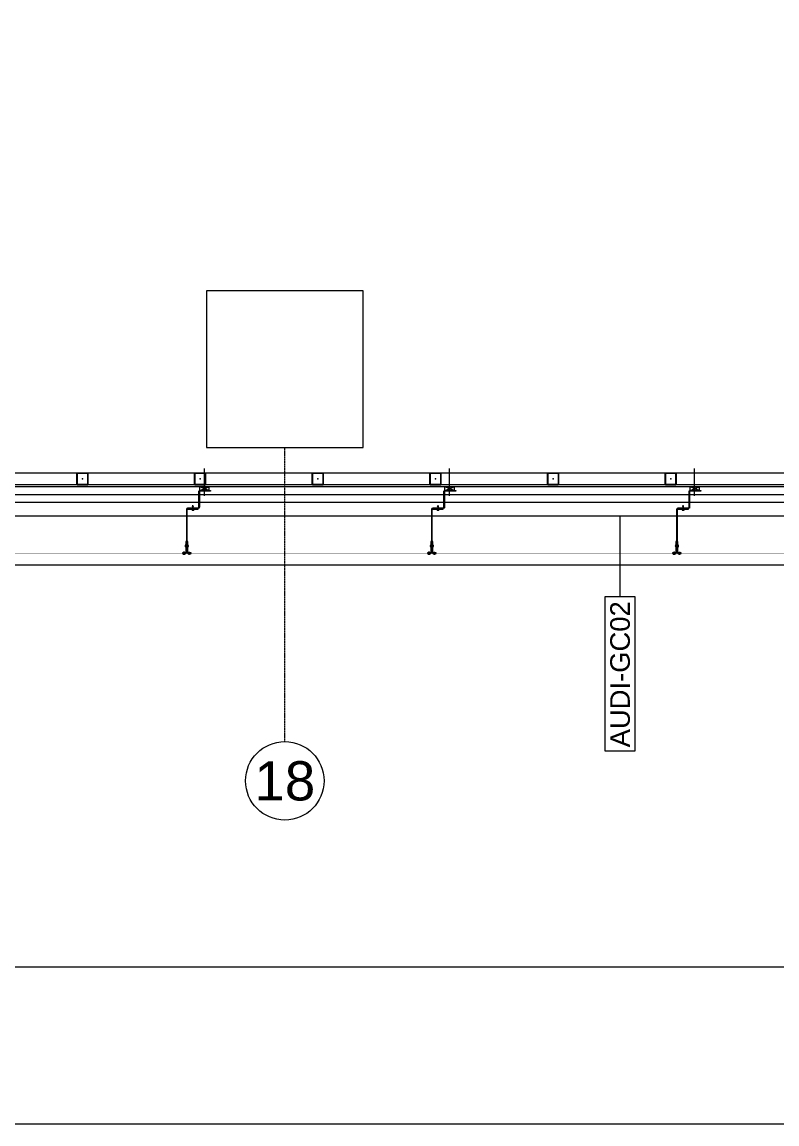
# Model space of a CAD drawing. Extents: x -1133 to 23780, y -1311 to 8245.
# Drawn here: x 15779 to 16163, y 0 to 562 of the extents above; entities that cross this region are included whole.
import ezdxf
from ezdxf.enums import TextEntityAlignment as Align

# ---------------------------------------------------------------- set-up
doc = ezdxf.new("R2010")
doc.units = 0
doc.header["$MEASUREMENT"] = 0
for name, pattern in [('DASHDOT2', [0.5, 0.25, -0.125, 0, -0.125]), ('DOT2', [0.125, 0, -0.125]), ('HIDDEN', [0.375, 0.25, -0.125])]:
    doc.linetypes.add(name, pattern=pattern)
doc.layers.get('0').update_dxf_attribs({"color": 9, "lineweight": 9})
for name, color, linetype, lineweight in [('01', 9, 'Continuous', 9), ('06C', 9, 'Continuous', 9), ('06D', 9, 'Continuous', 9), ('10', 9, 'Continuous', 9), ('11', 9, 'Continuous', 9), ('20', 9, 'DOT2', 9), ('22', 8, 'Continuous', 9), ('24', 9, 'DASHDOT2', 9), ('33', 9, 'BATTING', 9), ('35', 9, 'Continuous', 9), ('40A', 9, 'Continuous', 9)]:
    doc.layers.add(name, color=color, linetype=linetype, lineweight=lineweight)
doc.styles.add('Arial', font='arial.ttf', dxfattribs={"height": 2.5})
doc.linetypes.add('BATTING', pattern='A,0.0001,-0.1,[134,ltypeshp.shx,S=0.1,R=0,X=-0.1,Y=0],-0.2,[134,ltypeshp.shx,S=0.1,R=180,X=0.1,Y=0],-0.1', length=0.4001)

# ---------------------------------------------------------------- blocks, each defined once
blk = doc.blocks.new('0_wallno')
blk.add_lwpolyline([(-7.84, 1.5), (7.94, 1.5), (7.94, -1.5), (-7.84, -1.5)], close=True)
blk.add_lwpolyline([(7.94, 0), (16.13, 0)])
at = {"style": 'Arial'}
blk.add_attdef('GENISLIK', text='', height=2, dxfattribs=at).set_placement((8.44, 0), align=Align.BOTTOM_LEFT)
blk.add_attdef('DUVARNO', text='', height=2, dxfattribs=at).set_placement((0, 0), align=Align.MIDDLE_CENTER)
blk.add_attdef('YUKSEKLIK', text='', height=2, dxfattribs=at).set_placement((8.44, -0.5), align=Align.TOP_LEFT)
blk = doc.blocks.new('KAPI KODLARI 2. KAT')
at = {"layer": '22'}
ref = blk.add_blockref('0_wallno', (16083.46, 229.34), dxfattribs=dict(at, xscale=5, yscale=5, zscale=5, rotation=90))
ref.add_attrib('DUVARNO', 'AUDI-GC02', dxfattribs={"layer": '0', "height": 10, "rotation": 90, "style": 'Arial'}).set_placement((16083.46, 229.34), align=Align.MIDDLE_CENTER)
blk = doc.blocks.new('p-kolon_80x80')
blk.add_lwpolyline([(-40, -40), (40, -40), (40, 40), (-40, 40)], close=True)
blk = doc.blocks.new('0_aks')
at = {"linetype": 'Continuous'}
blk.add_circle((0, 0), 2, dxfattribs=at)
at = {"style": 'Arial'}
blk.add_attdef('AKS', text='', height=2, dxfattribs=at).set_placement((0, 0), align=Align.MIDDLE_CENTER)
blk = doc.blocks.new('P-AKS_AUDI')
at = {"layer": '24'}
blk.add_lwpolyline([(-700, -2590), (-700, -2440)], dxfattribs=at)
at = {"layer": '24', "xscale": 10, "yscale": 10, "zscale": 10}
blk.add_blockref('0_aks', (-700, -2610), dxfattribs=at).add_auto_attribs({'AKS': '18'})
blk = doc.blocks.new('p- alum kaplama profil')
at = {"lineweight": 13}
blk.add_lwpolyline([(7.12, 12.59), (7.12, 26.49)], dxfattribs=at)
at = {"lineweight": 5}
blk.add_lwpolyline([(9.44, 15.16), (4.79, 15.16), (4.79, 17.16), (9.44, 17.16)], close=True, dxfattribs=at)
for points in [[(4.79, 15.16), (9.44, 17.16)], [(9.44, 15.16), (4.79, 17.16)]]:
    blk.add_lwpolyline(points, dxfattribs=at)
at = {"lineweight": 18}
blk.add_lwpolyline([(4.09, 6.16), (-1.41, 6.16), (-1.41, 6.46), (4.09, 6.46, 0.414214), (4.29, 6.66), (4.29, 14.66, -0.414214), (4.79, 15.16), (10.29, 15.16), (10.29, 14.86), (4.79, 14.86, 0.414214), (4.59, 14.66), (4.59, 6.66, -0.414214)], format="xyb", close=True, dxfattribs=at)
blk.add_lwpolyline([(-2.06, 5.56), (-2.06, -2.34), (-2.06, -15.69), (-1.66, -15.69), (-1.66, -2.34), (-1.66, 5.56), (-1.66, 5.56), (-1.66, 5.57), (-1.66, 5.57), (-1.66, 5.58), (-1.66, 5.58), (-1.65, 5.59), (-1.65, 5.59), (-1.65, 5.59), (-1.65, 5.6), (-1.65, 5.6), (-1.64, 5.61), (-1.64, 5.61), (-1.64, 5.62), (-1.64, 5.62), (-1.63, 5.62), (-1.63, 5.63), (-1.63, 5.63), (-1.62, 5.63), (-1.62, 5.64), (-1.61, 5.64), (-1.61, 5.64), (-1.61, 5.64), (-1.6, 5.65), (-1.6, 5.65), (-1.59, 5.65), (-1.59, 5.65), (-1.58, 5.65), (-1.58, 5.65), (-1.57, 5.66), (-1.57, 5.66), (-1.56, 5.66), (-1.56, 5.66), (3.94, 5.66), (3.94, 6.06), (-1.56, 6.06), (-1.58, 6.06), (-1.61, 6.05), (-1.63, 6.05), (-1.66, 6.05), (-1.68, 6.04), (-1.7, 6.03), (-1.73, 6.03), (-1.75, 6.02), (-1.77, 6.01), (-1.79, 6), (-1.82, 5.99), (-1.84, 5.97), (-1.86, 5.96), (-1.88, 5.94), (-1.89, 5.93), (-1.91, 5.91), (-1.93, 5.89), (-1.95, 5.87), (-1.96, 5.85), (-1.97, 5.83), (-1.99, 5.81), (-2, 5.79), (-2.01, 5.77), (-2.02, 5.75), (-2.03, 5.72), (-2.04, 5.7), (-2.04, 5.68), (-2.05, 5.65), (-2.05, 5.63), (-2.06, 5.61), (-2.06, 5.58)], close=True)
blk.add_lwpolyline([(-1.66, -2.34), (-2.06, -2.34)])
for points in [[(-2.36, -10.84), (-2.36, -16.39), (-2.36, -16.39, -0.414214), (-2.51, -16.54), (-2.51, -16.54), (-4.06, -16.54), (-4.06, -16.84), (-2.51, -16.84), (-2.51, -16.84, 0.414214), (-2.06, -16.39), (-2.06, -10.84)], [(-1.36, -10.84), (-1.66, -10.84), (-1.66, -16.39, 0.414214), (-1.21, -16.84), (-1.21, -16.84), (0.34, -16.84), (0.34, -16.54), (-1.21, -16.54), (-1.21, -16.54, -0.414214), (-1.36, -16.39), (-1.36, -16.39)]]:
    blk.add_lwpolyline(points, format="xyb", close=True)
for points in [[(0.67, 5.66, -10), (1.91, 5.66, -10)], [(0.67, 5.66, -10), (0.67, 5.64, -10), (0.67, 5.62, -10), (0.67, 5.6, -10), (0.68, 5.58, -10), (0.68, 5.56, -10), (0.69, 5.54, -10), (0.69, 5.52, -10), (0.7, 5.5, -10), (0.7, 5.48, -10), (0.71, 5.46, -10), (0.72, 5.45, -10), (0.73, 5.43, -10), (0.74, 5.41, -10), (0.75, 5.4, -10), (0.76, 5.38, -10), (0.77, 5.36, -10), (0.79, 5.35, -10), (0.8, 5.33, -10), (0.81, 5.32, -10), (0.83, 5.31, -10), (0.84, 5.29, -10), (0.86, 5.28, -10), (0.87, 5.27, -10), (0.89, 5.26, -10), (0.91, 5.25, -10), (0.92, 5.24, -10), (0.94, 5.23, -10), (0.96, 5.22, -10), (0.98, 5.21, -10), (1, 5.21, -10), (1.02, 5.2, -10), (1.03, 5.2, -10)], [(0.96, 5.66, -10), (0.97, 5.66, -10), (0.97, 5.66, -10), (0.97, 5.66, -10), (0.98, 5.66, -10), (0.98, 5.66, -10), (0.99, 5.66, -10), (0.99, 5.66, -10), (1, 5.66, -10), (1, 5.67, -10), (1, 5.67, -10), (1.01, 5.67, -10), (1.01, 5.67, -10), (1.01, 5.67, -10), (1.02, 5.68, -10), (1.02, 5.68, -10), (1.02, 5.68, -10), (1.03, 5.69, -10), (1.03, 5.69, -10), (1.03, 5.69, -10), (1.04, 5.7, -10), (1.04, 5.7, -10), (1.04, 5.7, -10), (1.04, 5.71, -10), (1.04, 5.71, -10), (1.05, 5.72, -10), (1.05, 5.72, -10), (1.05, 5.72, -10), (1.05, 5.73, -10), (1.05, 5.73, -10), (1.05, 5.74, -10), (1.05, 5.74, -10), (1.05, 5.75, -10)], [(1.61, 6.87, -10), (0.98, 6.96, -10)], [(1.33, 5.85, -10), (0.98, 5.88, -10)], [(1.56, 7.05, -10), (1.02, 7.13, -10)], [(1.05, 6.91, -10), (1.29, 7.56, -10)], [(1.05, 5.83, -10), (1.05, 6.01, -10)], [(1.05, 5.75, -10), (1.05, 5.83, -10)], [(1.29, 4.93, -10), (1.29, 7.8, -10)], [(1.53, 6.82, -10), (1.29, 7.56, -10)], [(1.29, 6.16, -10), (1.29, 6.26, -10)], [(1.53, 5.75, -10), (1.53, 5.92, -10)], [(1.53, 5.75, -10), (1.53, 5.74, -10), (1.53, 5.74, -10), (1.53, 5.73, -10), (1.53, 5.73, -10), (1.53, 5.72, -10), (1.54, 5.72, -10), (1.54, 5.72, -10), (1.54, 5.71, -10), (1.54, 5.71, -10), (1.54, 5.7, -10), (1.54, 5.7, -10), (1.55, 5.7, -10), (1.55, 5.69, -10), (1.55, 5.69, -10), (1.55, 5.69, -10), (1.56, 5.68, -10), (1.56, 5.68, -10), (1.56, 5.68, -10), (1.57, 5.67, -10), (1.57, 5.67, -10), (1.58, 5.67, -10), (1.58, 5.67, -10), (1.58, 5.67, -10), (1.59, 5.66, -10), (1.59, 5.66, -10), (1.6, 5.66, -10), (1.6, 5.66, -10), (1.6, 5.66, -10), (1.61, 5.66, -10), (1.61, 5.66, -10), (1.62, 5.66, -10), (1.62, 5.66, -10)], [(1.55, 5.2, -10), (1.57, 5.2, -10), (1.59, 5.21, -10), (1.6, 5.21, -10), (1.62, 5.22, -10), (1.64, 5.23, -10), (1.66, 5.24, -10), (1.68, 5.25, -10), (1.69, 5.26, -10), (1.71, 5.27, -10), (1.73, 5.28, -10), (1.74, 5.29, -10), (1.76, 5.31, -10), (1.77, 5.32, -10), (1.78, 5.33, -10), (1.8, 5.35, -10), (1.81, 5.36, -10), (1.82, 5.38, -10), (1.83, 5.4, -10), (1.84, 5.41, -10), (1.85, 5.43, -10), (1.86, 5.45, -10), (1.87, 5.46, -10), (1.88, 5.48, -10), (1.89, 5.5, -10), (1.89, 5.52, -10), (1.9, 5.54, -10), (1.9, 5.56, -10), (1.9, 5.58, -10), (1.91, 5.6, -10), (1.91, 5.62, -10), (1.91, 5.64, -10), (1.91, 5.66, -10)], [(1.03, 5.2, -10), (1.04, 5.2, -10), (1.05, 5.19, -10), (1.05, 5.19, -10), (1.06, 5.19, -10), (1.06, 5.19, -10), (1.07, 5.19, -10), (1.07, 5.19, -10), (1.08, 5.19, -10), (1.08, 5.19, -10), (1.09, 5.19, -10), (1.09, 5.18, -10), (1.1, 5.18, -10), (1.1, 5.18, -10), (1.11, 5.18, -10), (1.11, 5.18, -10), (1.12, 5.18, -10), (1.12, 5.18, -10), (1.13, 5.18, -10), (1.13, 5.18, -10), (1.14, 5.18, -10), (1.15, 5.18, -10), (1.15, 5.18, -10), (1.16, 5.17, -10), (1.16, 5.17, -10), (1.17, 5.17, -10), (1.17, 5.17, -10), (1.18, 5.17, -10), (1.18, 5.17, -10), (1.19, 5.17, -10), (1.19, 5.17, -10), (1.2, 5.17, -10), (1.2, 5.17, -10)], [(1.2, 5.17, -10), (1.2, 5.2, -10)], [(1.38, 5.2, -10), (1.2, 5.2, -10)], [(1.38, 5.17, -10), (1.38, 5.2, -10)], [(1.38, 5.17, -10), (1.38, 5.17, -10), (1.39, 5.17, -10), (1.39, 5.17, -10), (1.4, 5.17, -10), (1.41, 5.17, -10), (1.41, 5.17, -10), (1.42, 5.17, -10), (1.42, 5.17, -10), (1.43, 5.17, -10), (1.43, 5.18, -10), (1.44, 5.18, -10), (1.44, 5.18, -10), (1.45, 5.18, -10), (1.45, 5.18, -10), (1.46, 5.18, -10), (1.46, 5.18, -10), (1.47, 5.18, -10), (1.47, 5.18, -10), (1.48, 5.18, -10), (1.48, 5.18, -10), (1.49, 5.18, -10), (1.5, 5.19, -10), (1.5, 5.19, -10), (1.51, 5.19, -10), (1.51, 5.19, -10), (1.52, 5.19, -10), (1.52, 5.19, -10), (1.53, 5.19, -10), (1.53, 5.19, -10), (1.54, 5.19, -10), (1.54, 5.2, -10), (1.55, 5.2, -10)], [(-2.85, -16.54, 0), (-2.86, -16.51, 0), (-2.87, -16.47, 0), (-2.89, -16.44, 0), (-2.91, -16.41, 0), (-2.93, -16.38, 0), (-2.96, -16.35, 0), (-2.98, -16.33, 0), (-3.01, -16.31, 0), (-3.04, -16.29, 0), (-3.07, -16.27, 0), (-3.11, -16.25, 0), (-3.14, -16.24, 0), (-3.18, -16.23, 0), (-3.21, -16.22, 0), (-3.25, -16.22, 0), (-3.29, -16.22, 0), (-3.32, -16.22, 0), (-3.36, -16.22, 0), (-3.39, -16.23, 0), (-3.43, -16.24, 0), (-3.46, -16.25, 0), (-3.5, -16.27, 0), (-3.53, -16.29, 0), (-3.56, -16.31, 0), (-3.59, -16.33, 0), (-3.61, -16.35, 0), (-3.64, -16.38, 0), (-3.66, -16.41, 0), (-3.68, -16.44, 0), (-3.7, -16.47, 0), (-3.71, -16.51, 0), (-3.73, -16.54, 0)], [(-3.29, -16.54, 0), (-3.73, -16.54, 0)], [(-3.29, -16.54, 0), (-3.55, -16.54, 0)], [(-3.55, -16.54, 0), (-3.29, -16.54, 0)], [(-3.55, -17.04, 0), (-3.55, -16.54, 0)], [(-3.29, -17.54, 0), (-3.29, -16.04, 0)], [(-3.29, -16.54, 0), (-2.85, -16.54, 0)], [(-3.29, -16.54, 0), (-3.03, -16.54, 0)], [(-3.03, -16.54, 0), (-3.29, -16.54, 0)], [(-3.03, -17.04, 0), (-3.03, -16.54, 0)], [(-2.86, -13.04, 0), (-0.86, -13.04, 0)], [(-2.36, -12.52, 0), (-2.4, -12.53, 0), (-2.43, -12.56, 0), (-2.47, -12.58, 0), (-2.5, -12.6, 0), (-2.53, -12.63, 0), (-2.56, -12.66, 0), (-2.59, -12.69, 0), (-2.61, -12.73, 0), (-2.63, -12.76, 0), (-2.65, -12.8, 0), (-2.67, -12.84, 0), (-2.68, -12.88, 0), (-2.69, -12.92, 0), (-2.7, -12.96, 0), (-2.71, -13, 0), (-2.71, -13.04, 0), (-2.71, -13.08, 0), (-2.7, -13.13, 0), (-2.69, -13.17, 0), (-2.68, -13.21, 0), (-2.67, -13.25, 0), (-2.65, -13.28, 0), (-2.63, -13.32, 0), (-2.61, -13.36, 0), (-2.59, -13.39, 0), (-2.56, -13.42, 0), (-2.53, -13.45, 0), (-2.5, -13.48, 0), (-2.47, -13.51, 0), (-2.43, -13.53, 0), (-2.4, -13.55, 0), (-2.36, -13.57, 0)], [(-2.36, -13.04, 0), (-2.36, -12.52, 0)], [(-2.36, -13.04, 0), (-2.36, -12.73, 0)], [(-2.36, -12.73, 0), (-2.36, -13.04, 0)], [(-1.36, -12.73, 0), (-2.36, -12.73, 0)], [(-2.36, -13.04, 0), (-2.36, -13.36, 0)], [(-2.36, -13.04, 0), (-2.36, -13.57, 0)], [(-2.36, -13.36, 0), (-2.36, -13.04, 0)], [(-1.36, -13.36, 0), (-2.36, -13.36, 0)], [(-1.36, -13.04, 0), (-1.36, -12.37, 0)], [(-1.36, -13.72, 0), (-1.32, -13.68, 0), (-1.29, -13.65, 0), (-1.26, -13.61, 0), (-1.23, -13.58, 0), (-1.2, -13.54, 0), (-1.18, -13.5, 0), (-1.16, -13.45, 0), (-1.14, -13.41, 0), (-1.12, -13.37, 0), (-1.1, -13.32, 0), (-1.09, -13.28, 0), (-1.08, -13.23, 0), (-1.07, -13.18, 0), (-1.06, -13.14, 0), (-1.06, -13.09, 0), (-1.06, -13.04, 0), (-1.06, -12.99, 0), (-1.06, -12.95, 0), (-1.07, -12.9, 0), (-1.08, -12.85, 0), (-1.09, -12.81, 0), (-1.1, -12.76, 0), (-1.12, -12.72, 0), (-1.14, -12.67, 0), (-1.16, -12.63, 0), (-1.18, -12.59, 0), (-1.2, -12.55, 0), (-1.23, -12.51, 0), (-1.26, -12.47, 0), (-1.29, -12.43, 0), (-1.32, -12.4, 0), (-1.36, -12.37, 0)], [(-1.36, -13.04, 0), (-1.36, -13.72, 0)], [(-1, -16.54, 0), (-0.98, -16.51, 0), (-0.97, -16.47, 0), (-0.95, -16.44, 0), (-0.93, -16.41, 0), (-0.91, -16.38, 0), (-0.88, -16.35, 0), (-0.86, -16.33, 0), (-0.83, -16.31, 0), (-0.8, -16.29, 0), (-0.77, -16.27, 0), (-0.73, -16.25, 0), (-0.7, -16.24, 0), (-0.66, -16.23, 0), (-0.63, -16.22, 0), (-0.59, -16.22, 0), (-0.56, -16.22, 0), (-0.52, -16.22, 0), (-0.48, -16.22, 0), (-0.45, -16.23, 0), (-0.41, -16.24, 0), (-0.38, -16.25, 0), (-0.34, -16.27, 0), (-0.31, -16.29, 0), (-0.28, -16.31, 0), (-0.25, -16.33, 0), (-0.23, -16.35, 0), (-0.2, -16.38, 0), (-0.18, -16.41, 0), (-0.16, -16.44, 0), (-0.14, -16.47, 0), (-0.13, -16.51, 0), (-0.12, -16.54, 0)], [(-0.56, -16.54, 0), (-1, -16.54, 0)], [(-0.56, -16.54, 0), (-0.82, -16.54, 0)], [(-0.82, -16.54, 0), (-0.56, -16.54, 0)], [(-0.82, -17.04, 0), (-0.82, -16.54, 0)], [(-0.56, -17.54, 0), (-0.56, -16.04, 0)], [(-0.56, -16.54, 0), (-0.3, -16.54, 0)], [(-0.56, -16.54, 0), (-0.12, -16.54, 0)], [(-0.3, -16.54, 0), (-0.56, -16.54, 0)], [(-0.3, -17.04, 0), (-0.3, -16.54, 0)], [(-3.84, -17.04, 0), (-3.81, -17.07, 0), (-3.78, -17.1, 0), (-3.75, -17.12, 0), (-3.72, -17.15, 0), (-3.69, -17.17, 0), (-3.66, -17.19, 0), (-3.62, -17.21, 0), (-3.59, -17.23, 0), (-3.55, -17.24, 0), (-3.52, -17.26, 0), (-3.48, -17.27, 0), (-3.44, -17.28, 0), (-3.4, -17.28, 0), (-3.36, -17.29, 0), (-3.32, -17.29, 0), (-3.29, -17.29, 0), (-3.25, -17.29, 0), (-3.21, -17.29, 0), (-3.17, -17.28, 0), (-3.13, -17.28, 0), (-3.09, -17.27, 0), (-3.06, -17.26, 0), (-3.02, -17.24, 0), (-2.98, -17.23, 0), (-2.95, -17.21, 0), (-2.91, -17.19, 0), (-2.88, -17.17, 0), (-2.85, -17.15, 0), (-2.82, -17.12, 0), (-2.79, -17.1, 0), (-2.76, -17.07, 0), (-2.73, -17.04, 0)], [(-3.29, -17.04, 0), (-3.84, -17.04, 0)], [(-3.29, -17.04, 0), (-2.73, -17.04, 0)], [(-0.56, -17.04, 0), (-1.11, -17.04, 0)], [(0, -17.04, 0), (-0.03, -17.07, 0), (-0.06, -17.1, 0), (-0.09, -17.12, 0), (-0.12, -17.15, 0), (-0.15, -17.17, 0), (-0.18, -17.19, 0), (-0.22, -17.21, 0), (-0.25, -17.23, 0), (-0.29, -17.24, 0), (-0.33, -17.26, 0), (-0.36, -17.27, 0), (-0.4, -17.28, 0), (-0.44, -17.28, 0), (-0.48, -17.29, 0), (-0.52, -17.29, 0), (-0.56, -17.29, 0), (-0.59, -17.29, 0), (-0.63, -17.29, 0), (-0.67, -17.28, 0), (-0.71, -17.28, 0), (-0.75, -17.27, 0), (-0.79, -17.26, 0), (-0.82, -17.24, 0), (-0.86, -17.23, 0), (-0.89, -17.21, 0), (-0.93, -17.19, 0), (-0.96, -17.17, 0), (-0.99, -17.15, 0), (-1.02, -17.12, 0), (-1.05, -17.1, 0), (-1.08, -17.07, 0), (-1.11, -17.04, 0)], [(-0.56, -17.04, 0), (0, -17.04, 0)]]:
    blk.add_polyline3d(points)
blk = doc.blocks.new('prf-60x60')
for points in [[(-2.5, -6), (2.5, -6, 0.414214), (3, -5.5), (3, -0.5, 0.414214), (2.5, 0), (-2.5, 0, 0.414214), (-3, -0.5), (-3, -5.5, 0.414214)], [(-2.5, -5.7), (2.5, -5.7, 0.414214), (2.7, -5.5), (2.7, -0.5, 0.414214), (2.5, -0.3), (-2.5, -0.3, 0.414214), (-2.7, -0.5), (-2.7, -5.5, 0.414214)]]:
    blk.add_lwpolyline(points, format="xyb", close=True)
at = {"color": 252}
blk.add_point((0, -3), dxfattribs=at)
blk = doc.blocks.new('p-2. kat planı')
at = {"layer": '06C'}
blk.add_lwpolyline([(16712.5, 1117.68), (16712.5, 1117.68), (16712.5, 285), (15479.12, 285)], dxfattribs=at)
at = {"layer": '06D'}
for points in [[(16680.5, 1117.38), (16680.5, 317), (15479.12, 317)], [(16687.5, 1117.38), (16687.5, 1117.38), (16687.5, 310), (15479.42, 310)], [(16665.5, 1098.5), (16665.5, 332), (15506.3, 332)]]:
    blk.add_lwpolyline(points, dxfattribs=at)
blk.add_arc((16652.5, -149.03), 1262.01, 90.03992, 157.85268, dxfattribs=at)
at = {"layer": '10'}
for points, const_width in [([(16706.5, 1117.68), (16706.5, 291), (15479.12, 291)], 0.2), ([(16683.5, 1117.38), (16683.5, 314), (15479.12, 314)], 0.1)]:
    blk.add_lwpolyline(points, dxfattribs=dict(at, const_width=const_width))
at = {"layer": '11'}
for points in [[(16671.5, 1109.38), (16671.5, 326), (15498.8, 326)], [(16672.5, 1109.38), (16672.5, 325), (15498.8, 325)]]:
    blk.add_lwpolyline(points, dxfattribs=at)
for radius, start, end in [(1267.01, 90, 157.87108), (1266.01, 90.03992, 157.85268)]:
    blk.add_arc((16652.5, -149.03), radius, start, end, dxfattribs=at)
at = {"layer": '33', "ltscale": 0.4}
blk.add_lwpolyline([(15487.42, 320.98), (16676.53, 321.02), (16676.5, 1107.83), (16676.5, 1107.83)], dxfattribs=at)
at = {"layer": '01'}
blk.add_blockref('p-kolon_80x80', (15912.5, 385), dxfattribs=at)
at = {"layer": '10', "rotation": 270}
for p in [(15812.3, 329), (15872.3, 329), (15932.3, 329), (15992.3, 329), (16052.3, 329), (16112.3, 329)]:
    blk.add_blockref('prf-60x60', p, dxfattribs=at)
at = {"layer": '10'}
for p in [(15864.36, 307.84), (15989.36, 307.84), (16114.36, 307.84)]:
    blk.add_blockref('p- alum kaplama profil', p, dxfattribs=at)
at = {"layer": '24'}
blk.add_blockref('P-AKS_AUDI', (16612.5, 2785), dxfattribs=at)

msp = doc.modelspace()

# ---------------------------------------------------------------- linework, layer by layer
at = {"layer": '20', "linetype": 'HIDDEN', "lineweight": 0}
msp.add_lwpolyline([(15413.15, 347.65, -0.306499), (16652.5, 1186.14, -0.306499)], format="xyb", dxfattribs=at)
at = {"layer": '20'}
msp.add_arc((16652.5, -149.03), 1160.21, 90.09877, 154.68884, dxfattribs=at)
at = {"layer": '35'}
msp.add_arc((16652.5, -149.03), 1207.73, 90.11753, 155.7506, dxfattribs=at)
at = {"layer": '40A'}
for points in [[(17835, 4205), (11890, 4205), (11890, 0), (17835, 0)], [(17295.06, 80), (11970, 80), (11970, 4125), (17295.06, 4125)]]:
    msp.add_lwpolyline(points, close=True, dxfattribs=at)

# ---------------------------------------------------------------- block references
msp.add_blockref('p-2. kat planı', (0, 0))
at = {"layer": '22'}
msp.add_blockref('KAPI KODLARI 2. KAT', (0, 0), dxfattribs=at)

doc.saveas('drawing.dxf')
